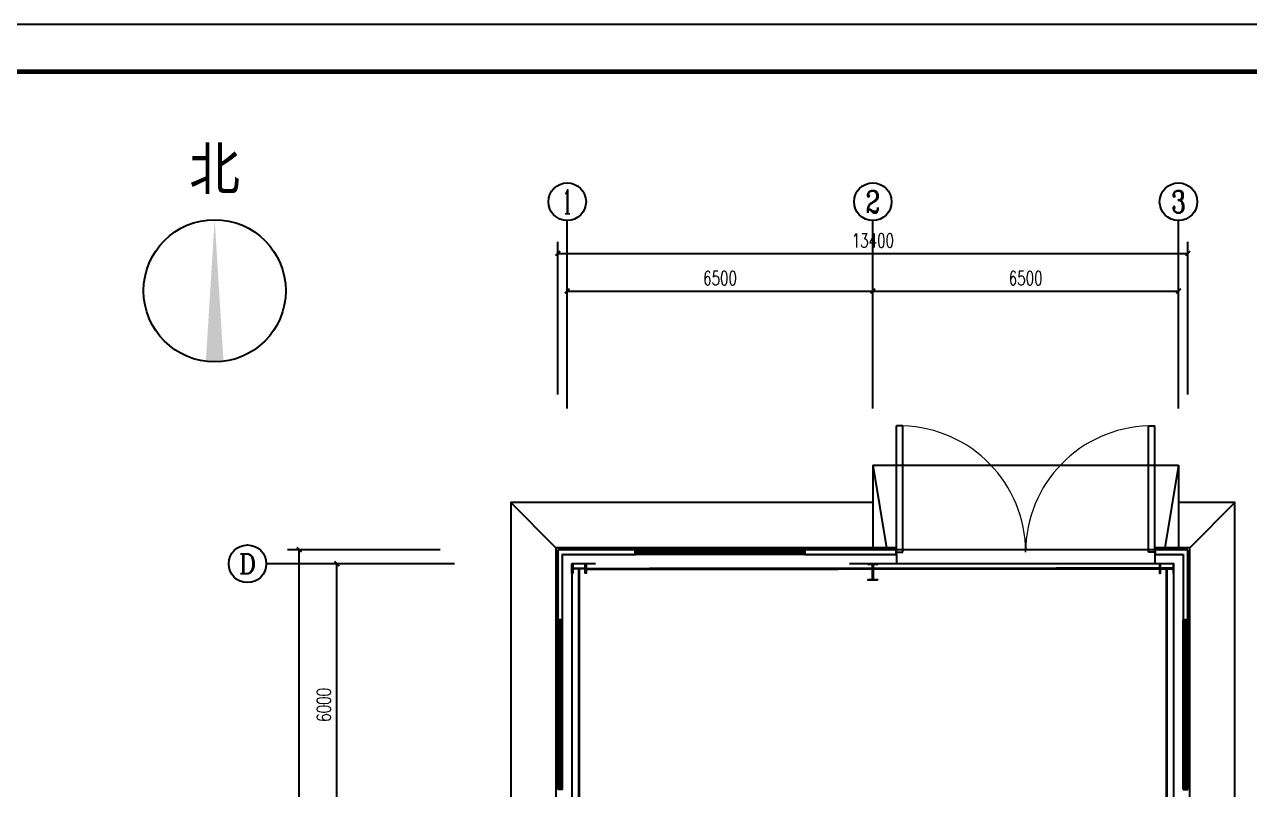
# Model space of a CAD drawing. Extents: x 1151645 to 1632247, y -116298 to 25377.
# Drawn here: x 1259749 to 1285803, y -57867 to -41598 of the extents above; entities that cross this region are included whole.
import ezdxf
from ezdxf.enums import TextEntityAlignment as Align

# ---------------------------------------------------------------- set-up
doc = ezdxf.new("R2010")
doc.units = 0
doc.header["$LTSCALE"] = 1000
doc.header["$MEASUREMENT"] = 0
doc.layers.get('0').update_dxf_attribs({"linetype": 'CONTINUOUS'})
doc.layers.get('Defpoints').update_dxf_attribs({"linetype": 'CONTINUOUS'})
for name, color, linetype in [('AXIS_TEXT', 7, 'CONTINUOUS'), ('PUB_TITLE', 4, 'CONTINUOUS'), ('WIRE-接地', 4, 'CONTINUOUS'), ('建筑底图', 251, 'CONTINUOUS')]:
    doc.layers.add(name, color=color, linetype=linetype)
doc.styles.add('_TCH_AXIS', font='COMPLEX', dxfattribs={"bigfont": 'GBCBIG'})
doc.styles.add('_TCH_DIM_T3', font='SIMPLEX', dxfattribs={"width": 0.705882, "bigfont": 'GBCBIG'})
doc.styles.add('COMPLEX', font='COMPLEX')
doc.styles.add('HT', font='')
doc.styles.add('TG_LINETYPE', font='sceie.shx', dxfattribs={"width": 0.7, "height": 3, "bigfont": 'sceic.shx'})
doc.styles.get('HT').set_extended_font_data('SimSun')
doc.linetypes.add('TG_接地', pattern='A,0.75,0,["/",TG_LINETYPE,S=0.05,R=-8.594367,X=-0.1,Y=-0.045],0.65,-0.13,0.13,-0.13', length=2)
doc.dimstyles.new('_TCH_ARCH&&100', dxfattribs={"dimtxt": 297.5, "dimasz": 100, "dimexe": 250, "dimexo": 300, "dimgap": 126.25, "dimtad": 1, "dimdec": 0, "dimzin": 0, "dimdsep": 46, "dimtxsty": '_TCH_DIM_T3', "dimblk": 'ARCHTICK', "dimcen": 0.09, "dimclrt": 7, "dimazin": 2, "dimtfac": 1, "dimtdec": 0, "dimtix": 1, "dimtmove": 2, "dimatfit": 3, "dimfxl": 0, "dimtolj": 1, "dimtzin": 0, "dimarcsym": 0})

# ---------------------------------------------------------------- blocks, each defined once
blk = doc.blocks.new('_NORTH')
blk.add_circle((0, 0), 1200)
blk.add_solid([(-1191, 149), (-1191, -149), (1200, 0)])
blk = doc.blocks.new('_AXISO')
blk.add_circle((0, 0), 0.5)
at = {"layer": 'AXIS_TEXT', "style": 'COMPLEX', "width": 1.041667}
blk.add_attdef('A', text='', height=0.56, dxfattribs=at).set_placement((-0.25, -0.28), (0.25, -0.28), align=Align.FIT)
blk = doc.blocks.new('$TCHSYS$WIN2D')
for p, q in [((-0.5, 0.5), (0.5, 0.5)), ((-0.5, 0.5), (-0.5, -0.5)), ((0.5, 0.5), (0.5, -0.5)), ((0.5, 0.1667), (-0.5, 0.1667)), ((0.5, -0.1667), (-0.5, -0.1667)), ((-0.5, -0.5), (0.5, -0.5))]:
    blk.add_line(p, q)
blk = doc.blocks.new('$DorLib2D$00000002')
for p, q in [((-0.5, 0), (-0.5, 0.4875)), ((-0.475, 0.4875), (-0.5, 0.4875)), ((-0.475, 0), (-0.475, 0.4875)), ((0.475, 0), (0.475, 0.4875)), ((0.475, 0.4875), (0.5, 0.4875)), ((0.5, 0), (0.5, 0.4875)), ((-0.5, 0), (-0.475, 0)), ((0.5, 0), (0.475, 0))]:
    blk.add_line(p, q)
at = {"lineweight": 13}
for centre, start, end in [((-0.4875, 0), 0, 88.5307), ((0.4875, 0), 91.4693, 180)]:
    blk.add_arc(centre, 0.4875, start, end, dxfattribs=at)
blk = doc.blocks.new('_ArchTick')
at = {"color": 0, "linetype": 'ByBlock', "const_width": 0.4}
blk.add_lwpolyline([(-0.5, -0.5), (0.5, 0.5)], dxfattribs=at)
blk = doc.blocks.new('*D133')
at = {"layer": 'Defpoints', "color": 0, "transparency": 16777216}
for p in [(1277792, -47267), (1271292, -49767), (1277792, -49767)]:
    blk.add_point(p, dxfattribs=at)
at = {"layer": '建筑底图', "color": 0, "lineweight": -2, "transparency": 16777216}
for p, q in [((1271292, -49467), (1271292, -47017)), ((1277792, -49467), (1277792, -47017)), ((1271292, -47267), (1277792, -47267))]:
    blk.add_line(p, q, dxfattribs=at)
at = {"layer": '建筑底图', "color": 0, "lineweight": -2, "transparency": 16777216, "xscale": 100, "yscale": 100, "zscale": 100, "rotation": 180}
blk.add_blockref('_ArchTick', (1271292, -47267), dxfattribs=at)
at = {"layer": '建筑底图', "color": 0, "lineweight": -2, "transparency": 16777216, "xscale": 100, "yscale": 100, "zscale": 100}
blk.add_blockref('_ArchTick', (1277792, -47267), dxfattribs=at)
at = {"layer": '建筑底图', "color": 7, "transparency": 16777216, "insert": (1274542, -46992), "char_height": 297.5, "attachment_point": 5, "style": '_TCH_DIM_T3'}
blk.add_mtext('\\A1;6500', dxfattribs=at)
blk = doc.blocks.new('*D134')
at = {"layer": 'Defpoints', "color": 0, "transparency": 16777216}
for p in [(1284292, -47267), (1277792, -49767), (1284292, -49767)]:
    blk.add_point(p, dxfattribs=at)
at = {"layer": '建筑底图', "color": 0, "lineweight": -2, "transparency": 16777216}
for p, q in [((1277792, -49467), (1277792, -47017)), ((1284292, -49467), (1284292, -47017)), ((1277792, -47267), (1284292, -47267))]:
    blk.add_line(p, q, dxfattribs=at)
at = {"layer": '建筑底图', "color": 0, "lineweight": -2, "transparency": 16777216, "xscale": 100, "yscale": 100, "zscale": 100, "rotation": 180}
blk.add_blockref('_ArchTick', (1277792, -47267), dxfattribs=at)
at = {"layer": '建筑底图', "color": 0, "lineweight": -2, "transparency": 16777216, "xscale": 100, "yscale": 100, "zscale": 100}
blk.add_blockref('_ArchTick', (1284292, -47267), dxfattribs=at)
at = {"layer": '建筑底图', "color": 7, "transparency": 16777216, "insert": (1281042, -46992), "char_height": 297.5, "attachment_point": 5, "style": '_TCH_DIM_T3'}
blk.add_mtext('\\A1;6500', dxfattribs=at)
blk = doc.blocks.new('*D135')
at = {"layer": 'Defpoints', "color": 0, "transparency": 16777216}
for p in [(1284492, -46467), (1271092, -49767), (1284492, -49767)]:
    blk.add_point(p, dxfattribs=at)
at = {"layer": '建筑底图', "color": 0, "lineweight": -2, "transparency": 16777216}
for p, q in [((1271092, -49467), (1271092, -46217)), ((1284492, -49467), (1284492, -46217)), ((1271092, -46467), (1284492, -46467))]:
    blk.add_line(p, q, dxfattribs=at)
at = {"layer": '建筑底图', "color": 0, "lineweight": -2, "transparency": 16777216, "xscale": 100, "yscale": 100, "zscale": 100, "rotation": 180}
blk.add_blockref('_ArchTick', (1271092, -46467), dxfattribs=at)
at = {"layer": '建筑底图', "color": 0, "lineweight": -2, "transparency": 16777216, "xscale": 100, "yscale": 100, "zscale": 100}
blk.add_blockref('_ArchTick', (1284492, -46467), dxfattribs=at)
at = {"layer": '建筑底图', "color": 7, "transparency": 16777216, "insert": (1277792, -46192), "char_height": 297.5, "attachment_point": 5, "style": '_TCH_DIM_T3'}
blk.add_mtext('\\A1;13400', dxfattribs=at)
blk = doc.blocks.new('*D144')
at = {"layer": 'Defpoints', "color": 0, "transparency": 16777216}
for p in [(1266392, -53067), (1268892, -53067), (1268892, -59067)]:
    blk.add_point(p, dxfattribs=at)
at = {"layer": '建筑底图', "color": 0, "lineweight": -2, "transparency": 16777216}
for p, q in [((1268592, -53067), (1266142, -53067)), ((1266392, -59067), (1266392, -53067)), ((1268592, -59067), (1266142, -59067))]:
    blk.add_line(p, q, dxfattribs=at)
at = {"layer": '建筑底图', "color": 0, "lineweight": -2, "transparency": 16777216, "xscale": 100, "yscale": 100, "zscale": 100}
for p, rotation in [((1266392, -53067), 90), ((1266392, -59067), 270)]:
    blk.add_blockref('_ArchTick', p, dxfattribs=dict(at, rotation=rotation))
at = {"layer": '建筑底图', "color": 7, "transparency": 16777216, "insert": (1266117, -56067), "char_height": 297.5, "attachment_point": 5, "rotation": 90, "style": '_TCH_DIM_T3'}
blk.add_mtext('\\A1;6000', dxfattribs=at)
blk = doc.blocks.new('*D147')
at = {"layer": 'Defpoints', "color": 0, "transparency": 16777216}
for p in [(1265592, -52767), (1268892, -52767), (1268892, -71367)]:
    blk.add_point(p, dxfattribs=at)
at = {"layer": '建筑底图', "color": 0, "lineweight": -2, "transparency": 16777216}
for p, q in [((1268592, -52767), (1265342, -52767)), ((1265592, -71367), (1265592, -52767)), ((1268592, -71367), (1265342, -71367))]:
    blk.add_line(p, q, dxfattribs=at)
at = {"layer": '建筑底图', "color": 0, "lineweight": -2, "transparency": 16777216, "xscale": 100, "yscale": 100, "zscale": 100}
for p, rotation in [((1265592, -52767), 90), ((1265592, -71367), 270)]:
    blk.add_blockref('_ArchTick', p, dxfattribs=dict(at, rotation=rotation))
at = {"layer": '建筑底图', "color": 7, "transparency": 16777216, "insert": (1265317, -62067), "char_height": 297.5, "attachment_point": 5, "rotation": 90, "style": '_TCH_DIM_T3'}
blk.add_mtext('\\A1;18600', dxfattribs=at)

msp = doc.modelspace()

# ---------------------------------------------------------------- hatches: boundary and pattern name
at = {"layer": '建筑底图'}
for points in [[(1271091.8, -52766.8), (1271091.8, -54266.8), (1271121.8, -54236.8), (1271121.8, -52796.8)], [(1272741.8, -52766.8), (1271091.8, -52766.8), (1271121.8, -52796.8), (1272711.8, -52796.8)], [(1271191.8, -54266.8), (1271191.8, -52866.8), (1271161.8, -52836.8), (1271161.8, -54236.8)], [(1271191.8, -52866.8), (1272741.8, -52866.8), (1272711.8, -52836.8), (1271161.8, -52836.8)], [(1272741.8, -52866.8), (1272741.8, -52766.8), (1272711.8, -52796.8), (1272711.8, -52836.8)], [(1278291.8, -52766.8), (1276341.8, -52766.8), (1276371.8, -52796.8), (1278261.8, -52796.8)], [(1276341.8, -52766.8), (1276341.8, -52866.8), (1276371.8, -52836.8), (1276371.8, -52796.8)], [(1276341.8, -52866.8), (1278291.8, -52866.8), (1278261.8, -52836.8), (1276371.8, -52836.8)], [(1278291.8, -52866.8), (1278291.8, -52766.8), (1278261.8, -52796.8), (1278261.8, -52836.8)], [(1284491.8, -52766.8), (1283791.8, -52766.8), (1283821.8, -52796.8), (1284461.8, -52796.8)], [(1283791.8, -52766.8), (1283791.8, -52866.8), (1283821.8, -52836.8), (1283821.8, -52796.8)], [(1283791.8, -52866.8), (1284391.8, -52866.8), (1284421.8, -52836.8), (1283821.8, -52836.8)], [(1284391.8, -52866.8), (1284391.8, -54266.8), (1284421.8, -54236.8), (1284421.8, -52836.8)], [(1284491.8, -54266.8), (1284491.8, -52766.8), (1284461.8, -52796.8), (1284461.8, -54236.8)], [(1271675.8, -53156.8), (1271675.8, -53066.8), (1271691.8, -53066.8), (1271691.8, -53266.8), (1271675.8, -53266.8), (1271675.8, -53176.8), (1271407.8, -53176.8), (1271407.8, -53266.8), (1271391.8, -53266.8), (1271391.8, -53066.8), (1271407.8, -53066.8), (1271407.8, -53156.8)], [(1277781.9, -53082.8), (1277691.9, -53082.8), (1277691.9, -53066.8), (1277891.9, -53066.8), (1277891.9, -53082.8), (1277801.9, -53082.8), (1277801.9, -53400.8), (1277891.9, -53400.8), (1277891.9, -53416.8), (1277691.9, -53416.8), (1277691.9, -53400.8), (1277781.9, -53400.8)], [(1283907.8, -53156.8), (1283907.8, -53066.8), (1283891.8, -53066.8), (1283891.8, -53266.8), (1283907.8, -53266.8), (1283907.8, -53176.8), (1284175.8, -53176.8), (1284175.8, -53266.8), (1284191.8, -53266.8), (1284191.8, -53066.8), (1284175.8, -53066.8), (1284175.8, -53156.8)], [(1271091.8, -54266.8), (1271191.8, -54266.8), (1271161.8, -54236.8), (1271121.8, -54236.8)], [(1284391.8, -54266.8), (1284491.8, -54266.8), (1284461.8, -54236.8), (1284421.8, -54236.8)]]:
    msp.add_hatch(color=256, dxfattribs=at).paths.add_polyline_path(points)

# ---------------------------------------------------------------- linework, layer by layer
at = {"layer": 'PUB_TITLE', "color": 4}
msp.add_lwpolyline([(1252618.8, -100998.1), (1336718.8, -100998.1), (1336718.8, -41598.1), (1252618.8, -41598.1)], close=True, dxfattribs=at)
at = {"layer": 'PUB_TITLE', "color": 4, "const_width": 100}
msp.add_lwpolyline([(1255118.8, -99998.1), (1335718.8, -99998.1), (1335718.8, -42598.1), (1255118.8, -42598.1)], close=True, dxfattribs=at)
at = {"layer": 'WIRE-接地', "linetype": 'TG_接地', "const_width": 60}
for points in [[(1271541.8, -53176.8), (1271541.8, -70956.8)], [(1283891.8, -53166.8), (1271675.8, -53176.8)], [(1284041.8, -59324.6), (1284041.8, -53156.8)]]:
    msp.add_lwpolyline(points, dxfattribs=at)
at = {"layer": '建筑底图'}
for p, q in [((1271291.8, -49766.8), (1271291.8, -45766.8)), ((1277791.8, -49766.8), (1277791.8, -45766.8)), ((1284291.8, -49766.8), (1284291.8, -45766.8)), ((1277791.8, -50966.8), (1284291.8, -50966.8)), ((1277791.8, -50966.8), (1278091.8, -52766.8)), ((1277791.8, -50966.8), (1277791.8, -52766.8)), ((1284291.8, -50966.8), (1283991.8, -52766.8)), ((1284291.8, -50966.8), (1284291.8, -52766.8)), ((1271051.8, -52726.8), (1270091.8, -51766.8)), ((1284531.8, -52726.8), (1285491.8, -51766.8)), ((1271091.8, -52766.8), (1271091.8, -54266.8)), ((1272741.8, -52766.8), (1271091.8, -52766.8)), ((1271191.8, -54266.8), (1271191.8, -52866.8)), ((1271191.8, -52866.8), (1272741.8, -52866.8)), ((1272741.8, -52866.8), (1272741.8, -52766.8)), ((1278291.8, -52766.8), (1276341.8, -52766.8)), ((1276341.8, -52766.8), (1276341.8, -52866.8)), ((1276341.8, -52866.8), (1278291.8, -52866.8)), ((1278291.8, -52766.8), (1278291.8, -52726.8)), ((1283791.8, -52766.8), (1278291.8, -52766.8)), ((1278291.8, -52866.8), (1278291.8, -52766.8)), ((1278291.8, -52866.8), (1278291.8, -53066.8)), ((1283791.8, -52766.8), (1283791.8, -52726.8)), ((1284491.8, -52766.8), (1283791.8, -52766.8)), ((1283791.8, -52766.8), (1283791.8, -52866.8)), ((1283791.8, -52866.8), (1283791.8, -53066.8)), ((1283791.8, -52866.8), (1284391.8, -52866.8)), ((1284391.8, -52866.8), (1284391.8, -54266.8)), ((1284491.8, -54266.8), (1284491.8, -52766.8)), ((1268891.8, -53066.8), (1264891.8, -53066.8)), ((1271091.8, -54266.8), (1271191.8, -54266.8)), ((1284391.8, -54266.8), (1284491.8, -54266.8))]:
    msp.add_line(p, q, dxfattribs=at)
for points in [[(1277791.8, -51766.8), (1270091.8, -51766.8), (1270091.8, -72366.8), (1277791.8, -72366.8)], [(1284291.8, -72366.8), (1285491.8, -72366.8), (1285491.8, -51766.8), (1284291.8, -51766.8)], [(1278291.8, -52726.8), (1271051.8, -52726.8), (1271051.8, -71406.8), (1278291.8, -71406.8)], [(1283791.8, -71406.8), (1284531.8, -71406.8), (1284531.8, -52726.8), (1283791.8, -52726.8)], [(1271891.8, -53066.8), (1271391.8, -53066.8), (1271391.8, -71066.8), (1274941.8, -71066.8)], [(1283791.8, -71066.8), (1284191.8, -71066.8), (1284191.8, -53066.8), (1277291.8, -53066.8)]]:
    msp.add_lwpolyline(points, dxfattribs=at)
for points in [[(1271391.8, -53266.8), (1271391.8, -53066.8), (1271407.8, -53066.8), (1271407.8, -53156.8), (1271675.8, -53156.8), (1271675.8, -53066.8), (1271691.8, -53066.8), (1271691.8, -53266.8), (1271675.8, -53266.8), (1271675.8, -53176.8), (1271407.8, -53176.8), (1271407.8, -53266.8)], [(1277891.9, -53416.8), (1277691.9, -53416.8), (1277691.9, -53400.8), (1277781.9, -53400.8), (1277781.9, -53082.8), (1277691.9, -53082.8), (1277691.9, -53066.8), (1277891.9, -53066.8), (1277891.9, -53082.8), (1277801.9, -53082.8), (1277801.9, -53400.8), (1277891.9, -53400.8)], [(1284191.8, -53266.8), (1284191.8, -53066.8), (1284175.8, -53066.8), (1284175.8, -53156.8), (1283907.8, -53156.8), (1283907.8, -53066.8), (1283891.8, -53066.8), (1283891.8, -53266.8), (1283907.8, -53266.8), (1283907.8, -53176.8), (1284175.8, -53176.8), (1284175.8, -53266.8)]]:
    msp.add_lwpolyline(points, close=True, dxfattribs=at)

# ---------------------------------------------------------------- block references
ref = msp.add_blockref('_AXISO', (1271291.8, -45366.8), dxfattribs=dict(at, xscale=800, yscale=800, zscale=800))
ref.add_attrib('A', '1', dxfattribs={"layer": 'AXIS_TEXT', "color": 0, "height": 514.7, "style": '_TCH_AXIS'}).set_placement((1271181.5, -45624.1), (1271402.1, -45624.1), align=Align.FIT)
ref = msp.add_blockref('_AXISO', (1277791.8, -45366.8), dxfattribs=dict(at, xscale=800, yscale=800, zscale=800))
ref.add_attrib('A', '2', dxfattribs={"layer": 'AXIS_TEXT', "color": 0, "height": 465.9, "style": '_TCH_AXIS'}).set_placement((1277636.5, -45599.7), (1277947.2, -45599.7), align=Align.FIT)
ref = msp.add_blockref('_AXISO', (1284291.8, -45366.8), dxfattribs=dict(at, xscale=800, yscale=800, zscale=800))
ref.add_attrib('A', '3', dxfattribs={"layer": 'AXIS_TEXT', "color": 0, "height": 465.9, "style": '_TCH_AXIS'}).set_placement((1284136.5, -45599.7), (1284447.2, -45599.7), align=Align.FIT)
for name, p, xscale, yscale, zscale, rotation in [('_NORTH', (1263793.5, -47261), 1.260000000009313, 1.260000000009313, 1.260000000009313, 90), ('$DorLib2D$00000002', (1281041.8, -52816.8), -5500, -5500, -5500, 180), ('$TCHSYS$WIN2D', (1274541.8, -52816.8), 3600, 100, 3600, 180), ('$TCHSYS$WIN2D', (1271141.8, -56066.8), 3600, -100, 3600, 90), ('$TCHSYS$WIN2D', (1284441.8, -56066.8), 3600, 100, 3600, 90)]:
    msp.add_blockref(name, p, dxfattribs=dict(at, xscale=xscale, yscale=yscale, zscale=zscale, rotation=rotation))
ref = msp.add_blockref('_AXISO', (1264491.8, -53066.8), dxfattribs=dict(at, xscale=800, yscale=800, zscale=800))
ref.add_attrib('A', 'D', dxfattribs={"layer": 'AXIS_TEXT', "color": 0, "height": 425.2, "style": '_TCH_AXIS', "width": 1.058824}).set_placement((1264309.6, -53279.4), (1264674.1, -53279.4), align=Align.FIT)

# ---------------------------------------------------------------- texts
at = {"layer": '建筑底图', "style": 'HT', "width": 0.88}
msp.add_text('北', height=900.8, dxfattribs=at).set_placement((1263251.9, -45112.7))

# ---------------------------------------------------------------- dimensions: what is measured, and where the dimension line sits
at = {"layer": '建筑底图'}
for p1, p2, distance, picture, middle in [((1271091.8, -49766.8), (1284491.8, -49766.8), 3300, '*D135', (1277791.8, -46191.8)), ((1271291.8, -49766.8), (1277791.8, -49766.8), 2500, '*D133', (1274541.8, -46991.8)), ((1277791.8, -49766.8), (1284291.8, -49766.8), 2500, '*D134', (1281041.8, -46991.8)), ((1268891.8, -71366.8), (1268891.8, -52766.8), 3300, '*D147', (1265316.8, -62066.8)), ((1268891.8, -59066.8), (1268891.8, -53066.8), 2500, '*D144', (1266116.8, -56066.8))]:
    dim = msp.add_aligned_dim(p1=p1, p2=p2, distance=distance, dimstyle='_TCH_ARCH&&100', dxfattribs=at)
    dim.commit()
    dim.dimension.update_dxf_attribs({"geometry": picture, "text_midpoint": middle})

doc.saveas('drawing.dxf')
